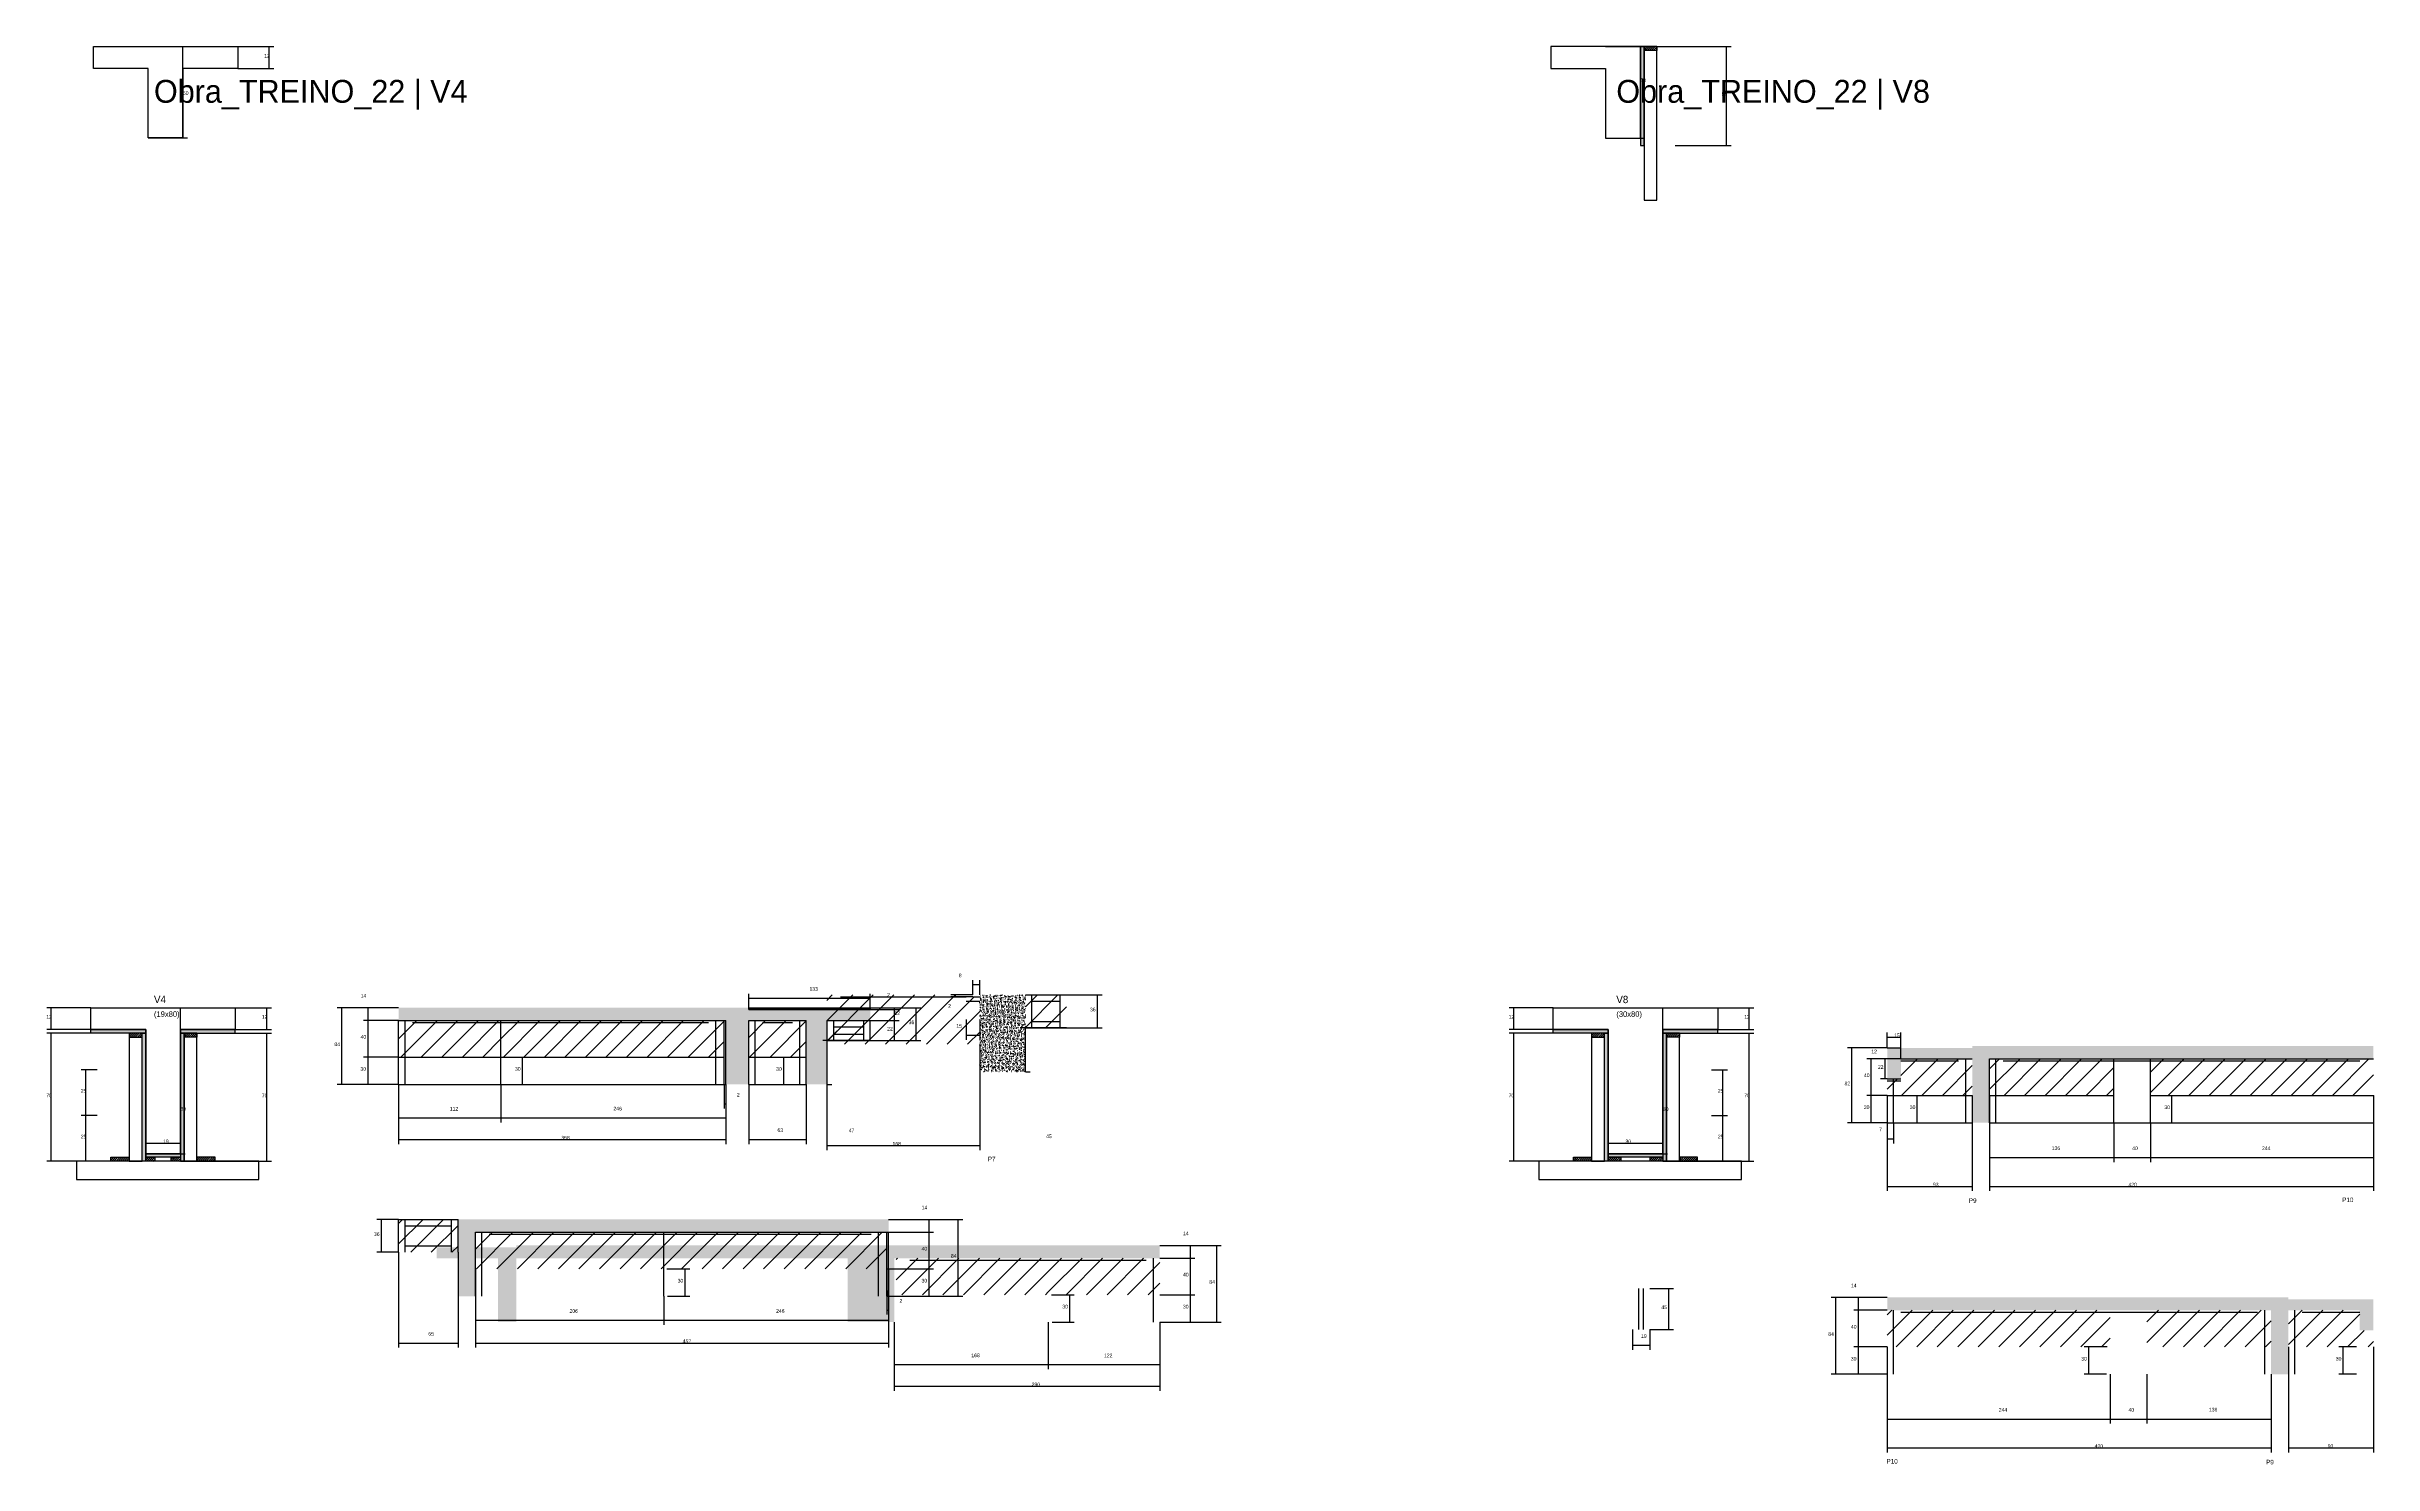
# Model space of a CAD drawing. Header units: metres. Extents: x -65046 to 21926, y -45195 to 1016.
# Drawn here: x 15882 to 18428, y -33500 to -31948 of the extents above; entities that cross this region are included whole.
import ezdxf

# ---------------------------------------------------------------- set-up
doc = ezdxf.new("R2010")
doc.units = ezdxf.units.M
for name, color, linetype in [('CONCRETO', 251, 'Continuous'), ('COTA', 241, 'Continuous'), ('Hachura', 253, 'Continuous'), ('LABEL_ID', 3, 'Continuous'), ('Madeira', 126, 'Continuous'), ('NOMENCLATURA', 7, 'Continuous'), ('Painéis', 200, 'Continuous'), ('SARR_2.2x7', 40, 'Continuous'), ('Texto Seção', 7, 'Continuous')]:
    doc.layers.add(name, color=color, linetype=linetype)

msp = doc.modelspace()

# ---------------------------------------------------------------- hatches: boundary and pattern name
at = {"layer": 'COTA'}
h = msp.add_hatch(dxfattribs=at)
h.set_pattern_fill('AR-CONC', scale=0.03)
h.paths.add_polyline_path([(16953.6, -33022), (16953.6, -32986), (16903.6, -32986), (16903.6, -32988), (16903.6, -33070), (16953.6, -33070)])
h = msp.add_hatch(dxfattribs=at)
h.set_pattern_fill('AR-CONC', scale=0.03)
h.paths.add_polyline_path([(16650.7, -33014), (16713.7, -33014), (16713.7, -33084), (16736.7, -33084), (16736.7, -33036), (16736.7, -33014), (16783.7, -33014), (16783.7, -33002), (16650.7, -33002), (16650.7, -33000), (16267.7, -33000), (16267.7, -33014), (16625.7, -33014), (16625.7, -33084), (16650.7, -33084)])
h = msp.add_hatch(dxfattribs=at)
h.set_pattern_fill('AR-CONC', scale=0.03)
h.paths.add_polyline_path([(18008.4, -33055.9), (18428.4, -33055.9), (18428.4, -33041.9), (17989.4, -33041.9), (17989.4, -33043.9), (17896.4, -33043.9), (17896.4, -33077.9), (17911.4, -33077.9), (17911.4, -33055.9), (17989.4, -33055.9), (17989.4, -33125.9), (18008.4, -33125.9)])
h = msp.add_hatch(dxfattribs=at)
h.set_pattern_fill('AR-CONC', scale=0.03)
h.paths.add_polyline_path([(16351.7, -33245.6), (16803.7, -33245.6), (16803.7, -33231.6), (16332.7, -33231.6), (16332.7, -33267.6), (16332.7, -33315.6), (16351.7, -33315.6)])
h = msp.add_hatch(dxfattribs=at)
h.set_pattern_fill('AR-CONC', scale=0.03)
h.paths.add_polyline_path([(16810, -33344), (16810, -33274), (17100.5, -33274), (17100.5, -33260), (16396.4, -33260), (16396.4, -33262), (16309.3, -33262), (16309.3, -33274), (16376.3, -33274), (16376.3, -33344), (16396.4, -33344), (16396.4, -33274), (16758.9, -33274), (16758.9, -33314), (16758.9, -33344)])
h = msp.add_hatch(dxfattribs=at)
h.set_pattern_fill('AR-CONC', scale=0.03)
h.paths.add_polyline_path([(18335.4, -33331), (18413.4, -33331), (18413.4, -33353), (18428.4, -33353), (18428.4, -33319), (18335.4, -33319), (18335.4, -33317), (17896.4, -33317), (17896.4, -33331), (18316.4, -33331), (18316.4, -33401), (18335.4, -33401)])
at = {"layer": 'Hachura'}
h = msp.add_hatch(color=8, dxfattribs=at)
h.dxf.hatch_style = 1
h.paths.add_polyline_path([(17630.3, -31948.6), (17626.3, -31948.6), (17626.3, -31948.6), (17626.3, -32056.6), (17626.3, -32056.6), (17630.3, -32056.6), (17630.3, -32056.6), (17630.3, -31948.6)])
h = msp.add_hatch(dxfattribs=at)
h.set_pattern_fill('ANSI31', scale=0.5)
h.paths.add_polyline_path([(17644.3, -31948.6), (17644.3, -31953), (17644.3, -31953), (17630.3, -31953), (17630.3, -31953), (17630.3, -31948.6), (17630.3, -31948.6), (17644.3, -31948.6)])
h = msp.add_hatch(dxfattribs=at)
h.set_pattern_fill('ANSI31', scale=5)
h.paths.add_polyline_path([(16736.1, -33040), (16903.6, -33040), (16903.6, -32988), (16896.1, -32988), (16896.1, -32986), (16736.1, -32986)])
h = msp.add_hatch(dxfattribs=at)
h.set_pattern_fill('ANSI31', scale=5)
h.paths.add_polyline_path([(16998.6, -33022), (16998.6, -32986), (16953.6, -32986), (16953.6, -33022)])
h = msp.add_hatch(dxfattribs=at)
h.set_pattern_fill('ANSI31', scale=5)
h.paths.add_polyline_path([(16379.7, -33054), (16379.7, -33014), (16267.7, -33014), (16267.7, -33054)])
h = msp.add_hatch(dxfattribs=at)
h.set_pattern_fill('ANSI31', scale=5)
h.paths.add_polyline_path([(16267.7, -33014), (16267.7, -33054), (16379.7, -33054), (16379.7, -33014)])
h = msp.add_hatch(dxfattribs=at)
h.set_pattern_fill('ANSI31', scale=5)
h.paths.add_polyline_path([(16379.7, -33014), (16379.7, -33054), (16623.7, -33054), (16623.7, -33014)])
h = msp.add_hatch(dxfattribs=at)
h.set_pattern_fill('ANSI31', scale=5)
h.paths.add_polyline_path([(16623.7, -33054), (16623.7, -33014), (16379.7, -33014), (16379.7, -33054)])
h = msp.add_hatch(dxfattribs=at)
h.set_pattern_fill('ANSI31', scale=5)
h.paths.add_polyline_path([(16783.7, -33002), (16783.7, -33000), (16650.7, -33000), (16650.7, -33002)])
h = msp.add_hatch(dxfattribs=at)
h.set_pattern_fill('ANSI31', scale=5)
h.paths.add_polyline_path([(16713.7, -33054), (16713.7, -33014), (16650.7, -33014), (16650.7, -33054)])
h = msp.add_hatch(dxfattribs=at)
h.set_pattern_fill('ANSI31', scale=5)
h.paths.add_polyline_path([(16650.7, -33054), (16713.7, -33054), (16713.7, -33014), (16650.7, -33014)])
h = msp.add_hatch(dxfattribs=at)
h.set_pattern_fill('ANSI31', scale=5)
h.paths.add_polyline_path([(16783.7, -33036), (16783.7, -33014), (16736.7, -33014), (16736.7, -33036)])
h = msp.add_hatch(dxfattribs=at)
h.set_pattern_fill('ANSI31', scale=5)
h.paths.add_polyline_path([(16783.7, -33036), (16783.7, -33014), (16736.7, -33014), (16736.7, -33036)])
h = msp.add_hatch(color=8, dxfattribs=at)
h.dxf.hatch_style = 1
h.paths.add_polyline_path([(15931, -33028), (15931, -33024), (15931, -33024), (15991, -33024), (15991, -33024), (15991, -33028), (15991, -33028), (15931, -33028)])
h = msp.add_hatch(dxfattribs=at)
h.set_pattern_fill('ANSI31', scale=0.5)
h.paths.add_polyline_path([(15973, -33028), (15973, -33032.4), (15973, -33032.4), (15987, -33032.4), (15987, -33032.4), (15987, -33028), (15987, -33028), (15973, -33028)])
h = msp.add_hatch(color=8, dxfattribs=at)
h.dxf.hatch_style = 1
h.paths.add_polyline_path([(15987, -33028), (15991, -33028), (15991, -33028), (15991, -33168), (15991, -33168), (15987, -33168), (15987, -33168), (15987, -33028)])
h = msp.add_hatch(color=8, dxfattribs=at)
h.dxf.hatch_style = 1
h.paths.add_polyline_path([(16089, -33028), (16089, -33024), (16089, -33024), (16029, -33024), (16029, -33024), (16029, -33028), (16029, -33028), (16089, -33028)])
h = msp.add_hatch(color=8, dxfattribs=at)
h.dxf.hatch_style = 1
h.paths.add_polyline_path([(16033, -33028), (16029, -33028), (16029, -33028), (16029, -33168), (16029, -33168), (16033, -33168), (16033, -33168), (16033, -33028)])
h = msp.add_hatch(dxfattribs=at)
h.set_pattern_fill('ANSI31', scale=0.5)
h.paths.add_polyline_path([(16047, -33028), (16047, -33032.4), (16047, -33032.4), (16033, -33032.4), (16033, -33032.4), (16033, -33028), (16033, -33028), (16047, -33028)])
h = msp.add_hatch(color=8, dxfattribs=at)
h.dxf.hatch_style = 1
h.paths.add_polyline_path([(17531, -33028), (17531, -33024), (17531, -33024), (17591, -33024), (17591, -33024), (17591, -33028), (17591, -33028), (17531, -33028)])
h = msp.add_hatch(dxfattribs=at)
h.set_pattern_fill('ANSI31', scale=0.5)
h.paths.add_polyline_path([(17573, -33028), (17573, -33032.4), (17573, -33032.4), (17587, -33032.4), (17587, -33032.4), (17587, -33028), (17587, -33028), (17573, -33028)])
h = msp.add_hatch(color=8, dxfattribs=at)
h.dxf.hatch_style = 1
h.paths.add_polyline_path([(17587, -33028), (17591, -33028), (17591, -33028), (17591, -33168), (17591, -33168), (17587, -33168), (17587, -33168), (17587, -33028)])
h = msp.add_hatch(color=8, dxfattribs=at)
h.dxf.hatch_style = 1
h.paths.add_polyline_path([(17711, -33028), (17711, -33024), (17711, -33024), (17651, -33024), (17651, -33024), (17651, -33028), (17651, -33028), (17711, -33028)])
h = msp.add_hatch(color=8, dxfattribs=at)
h.dxf.hatch_style = 1
h.paths.add_polyline_path([(17655, -33028), (17651, -33028), (17651, -33028), (17651, -33168), (17651, -33168), (17655, -33168), (17655, -33168), (17655, -33028)])
h = msp.add_hatch(dxfattribs=at)
h.set_pattern_fill('ANSI31', scale=0.5)
h.paths.add_polyline_path([(17669, -33028), (17669, -33032.4), (17669, -33032.4), (17655, -33032.4), (17655, -33032.4), (17655, -33028), (17655, -33028), (17669, -33028)])
h = msp.add_hatch(dxfattribs=at)
h.set_pattern_fill('ANSI31', scale=5)
h.paths.add_polyline_path([(17989.4, -33095.9), (17989.4, -33055.9), (17911.4, -33055.9), (17911.4, -33077.9), (17896.4, -33077.9), (17896.4, -33095.9)])
h = msp.add_hatch(dxfattribs=at)
h.set_pattern_fill('ANSI31', scale=5)
h.paths.add_polyline_path([(18144.4, -33095.9), (18144.4, -33055.9), (18008.4, -33055.9), (18008.4, -33095.9)])
h = msp.add_hatch(dxfattribs=at)
h.set_pattern_fill('ANSI31', scale=5)
h.paths.add_polyline_path([(18428.4, -33095.9), (18428.4, -33055.9), (18184.4, -33055.9), (18184.4, -33095.9)])
h = msp.add_hatch(dxfattribs=at)
h.set_pattern_fill('ANSI31', scale=0.5)
h.paths.add_polyline_path([(15953, -33168), (15953, -33163.6), (15953, -33163.6), (15973, -33163.6), (15973, -33163.6), (15973, -33168), (15973, -33168), (15953, -33168)])
h = msp.add_hatch(color=8, dxfattribs=at)
h.dxf.hatch_style = 1
h.paths.add_polyline_path([(15991, -33163.6), (15991, -33160), (15991, -33160), (16029, -33160), (16029, -33160), (16029, -33163.6), (16029, -33163.6), (15991, -33163.6)])
h = msp.add_hatch(dxfattribs=at)
h.set_pattern_fill('ANSI31', scale=0.5)
h.paths.add_polyline_path([(15991, -33168), (15991, -33163.6), (15991, -33163.6), (16001, -33163.6), (16001, -33163.6), (16001, -33168), (16001, -33168), (15991, -33168)])
h = msp.add_hatch(dxfattribs=at)
h.set_pattern_fill('ANSI31', scale=0.5)
h.paths.add_polyline_path([(16019, -33168), (16019, -33163.6), (16019, -33163.6), (16029, -33163.6), (16029, -33163.6), (16029, -33168), (16029, -33168), (16019, -33168)])
h = msp.add_hatch(dxfattribs=at)
h.set_pattern_fill('ANSI31', scale=0.5)
h.paths.add_polyline_path([(16067, -33168), (16067, -33163.6), (16067, -33163.6), (16047, -33163.6), (16047, -33163.6), (16047, -33168), (16047, -33168), (16067, -33168)])
h = msp.add_hatch(dxfattribs=at)
h.set_pattern_fill('ANSI31', scale=0.5)
h.paths.add_polyline_path([(17553, -33168), (17553, -33163.6), (17553, -33163.6), (17573, -33163.6), (17573, -33163.6), (17573, -33168), (17573, -33168), (17553, -33168)])
h = msp.add_hatch(color=8, dxfattribs=at)
h.dxf.hatch_style = 1
h.paths.add_polyline_path([(17591, -33163.6), (17591, -33160), (17591, -33160), (17651, -33160), (17651, -33160), (17651, -33163.6), (17651, -33163.6), (17591, -33163.6)])
h = msp.add_hatch(dxfattribs=at)
h.set_pattern_fill('ANSI31', scale=0.5)
h.paths.add_polyline_path([(17591, -33168), (17591, -33163.6), (17591, -33163.6), (17605, -33163.6), (17605, -33163.6), (17605, -33168), (17605, -33168), (17591, -33168)])
h = msp.add_hatch(dxfattribs=at)
h.set_pattern_fill('ANSI31', scale=0.5)
h.paths.add_polyline_path([(17637, -33168), (17637, -33163.6), (17637, -33163.6), (17651, -33163.6), (17651, -33163.6), (17651, -33168), (17651, -33168), (17637, -33168)])
h = msp.add_hatch(dxfattribs=at)
h.set_pattern_fill('ANSI31', scale=0.5)
h.paths.add_polyline_path([(17689, -33168), (17689, -33163.6), (17689, -33163.6), (17669, -33163.6), (17669, -33163.6), (17669, -33168), (17669, -33168), (17689, -33168)])
h = msp.add_hatch(dxfattribs=at)
h.set_pattern_fill('ANSI31', scale=5)
h.paths.add_polyline_path([(16332.7, -33231.6), (16267.7, -33231.6), (16267.7, -33267.6), (16332.7, -33267.6)])
h = msp.add_hatch(dxfattribs=at)
h.set_pattern_fill('ANSI31', scale=5)
h.paths.add_polyline_path([(16557.7, -33285.6), (16557.7, -33245.6), (16351.7, -33245.6), (16351.7, -33285.6)])
h = msp.add_hatch(dxfattribs=at)
h.set_pattern_fill('ANSI31', scale=5)
h.paths.add_polyline_path([(16801.7, -33285.6), (16801.7, -33245.6), (16557.7, -33245.6), (16557.7, -33285.6)])
h = msp.add_hatch(dxfattribs=at)
h.set_pattern_fill('ANSI31', scale=5)
h.paths.add_polyline_path([(16978.5, -33314), (16978.5, -33274), (16812, -33274), (16812, -33314)])
h = msp.add_hatch(dxfattribs=at)
h.set_pattern_fill('ANSI31', scale=5)
h.paths.add_polyline_path([(16978.5, -33314), (17100.5, -33314), (17100.5, -33274), (16978.5, -33274)])
h = msp.add_hatch(dxfattribs=at)
h.set_pattern_fill('ANSI31', scale=5)
h.paths.add_polyline_path([(17896.4, -33331), (17896.4, -33371), (18140.4, -33371), (18140.4, -33331)])
h = msp.add_hatch(dxfattribs=at)
h.set_pattern_fill('ANSI31', scale=5)
h.paths.add_polyline_path([(18180.4, -33331), (18180.4, -33371), (18316.4, -33371), (18316.4, -33331)])
h = msp.add_hatch(dxfattribs=at)
h.set_pattern_fill('ANSI31', scale=5)
h.paths.add_polyline_path([(18428.4, -33371), (18428.4, -33353), (18413.4, -33353), (18413.4, -33331), (18335.4, -33331), (18335.4, -33371)])

# ---------------------------------------------------------------- linework, layer by layer
at = {"layer": 'CONCRETO'}
for points in [[(16031.7, -31972.5), (16031.7, -31982.5), (16031.7, -32048.5), (15993.7, -32048.5), (15993.7, -31972.5), (15933.7, -31972.5), (15933.7, -31948.5), (16031.7, -31948.5), (16091.7, -31948.5), (16091.7, -31972.5)], [(17626.3, -31968.6), (17626.3, -31948.6), (17528.3, -31948.6), (17528.3, -31972.6), (17588.3, -31972.6), (17588.3, -32048.6), (17626.3, -32048.6), (17626.3, -31968.6)], [(16029, -33024), (16029, -33034), (16029, -33160), (15991, -33160), (15991, -33024), (15931, -33024), (15931, -33000), (16029, -33000), (16089, -33000), (16089, -33024)], [(17651, -33024), (17651, -33034), (17651, -33160), (17591, -33160), (17591, -33024), (17531, -33024), (17531, -33000), (17651, -33000), (17711, -33000), (17711, -33024)]]:
    msp.add_lwpolyline(points, close=True, dxfattribs=at)
at = {"layer": 'COTA'}
for p, q in [((15993.7, -31948.5), (16036.7, -31948.5)), ((16031.7, -32048.5), (16031.7, -31948.5)), ((16091.7, -31948.5), (16131.2, -31948.5)), ((16126.2, -31972.5), (16126.2, -31948.5)), ((17588.3, -31948.6), (17631.3, -31948.6)), ((17626.3, -32048.6), (17626.3, -31948.6)), ((17644.3, -31948.6), (17725.7, -31948.6)), ((17720.7, -32056.6), (17720.7, -31948.6)), ((16091.7, -31972.5), (16131.2, -31972.5)), ((15993.7, -32048.5), (16036.7, -32048.5)), ((17588.3, -32048.6), (17631.3, -32048.6)), ((17664.3, -32056.6), (17725.7, -32056.6)), ((16896.1, -32986), (16896.1, -32969.7)), ((16903.6, -32986), (16903.6, -32969.7)), ((16650.7, -33000), (16650.7, -32984.7)), ((16650.7, -32989.7), (16783.7, -32989.7)), ((16783.7, -33000), (16783.7, -32984.7)), ((16896.1, -32986), (16871.9, -32986)), ((16896.1, -32988), (16871.9, -32988)), ((16876.9, -32988), (16876.9, -32986)), ((16896.1, -32974.7), (16903.6, -32974.7)), ((16998.6, -32986), (17037.3, -32986)), ((17032.3, -33022), (17032.3, -32986)), ((15931, -33000), (15882.7, -33000)), ((15887.7, -33024), (15887.7, -33000)), ((15991, -33000), (16034, -33000)), ((16029, -33160), (16029, -33000)), ((16089, -33000), (16128.5, -33000)), ((16123.5, -33024), (16123.5, -33000)), ((16267.7, -33000), (16200.5, -33000)), ((16205.5, -33084), (16205.5, -33000)), ((16267.7, -33000), (16229.2, -33000)), ((16267.7, -33014), (16229.2, -33014)), ((16267.7, -33014), (16229.2, -33014)), ((16234.2, -33014), (16234.2, -33000)), ((16234.2, -33054), (16234.2, -33014)), ((16783.7, -33000), (16815.2, -33000)), ((16783.7, -33000), (16839, -33000)), ((16783.7, -33002), (16815.2, -33002)), ((16783.7, -33002), (16815.2, -33002)), ((16783.7, -33014), (16815.2, -33014)), ((16783.7, -33014), (16815.2, -33014)), ((16810.2, -33002), (16810.2, -33000)), ((16810.2, -33014), (16810.2, -33002)), ((16810.2, -33036), (16810.2, -33014)), ((16834, -33036), (16834, -33000)), ((16888.6, -33012.9), (16888.6, -33035)), ((16903.6, -33012.9), (16903.6, -33035)), ((17531, -33000), (17482.7, -33000)), ((17487.7, -33024), (17487.7, -33000)), ((17591, -33000), (17656, -33000)), ((17651, -33160), (17651, -33000)), ((17711, -33000), (17750.5, -33000)), ((17745.5, -33024), (17745.5, -33000)), ((15931, -33024), (15882.7, -33024)), ((15931, -33028), (15882.7, -33028)), ((15887.7, -33168), (15887.7, -33028)), ((16047, -33028), (16128.5, -33028)), ((16089, -33024), (16128.5, -33024)), ((16123.5, -33168), (16123.5, -33028)), ((16783.7, -33036), (16731.7, -33036)), ((16736.1, -33040), (16736.1, -33155.8)), ((16736.7, -33084), (16736.7, -33036)), ((16783.7, -33036), (16815.2, -33036)), ((16783.7, -33036), (16839, -33036)), ((16888.6, -33030), (16903.6, -33030)), ((16903.6, -33040), (16903.6, -33155.8)), ((16998.6, -33022), (16948.6, -33022)), ((16953.6, -33070), (16953.6, -33022)), ((16998.6, -33022), (17037.3, -33022)), ((17531, -33024), (17482.7, -33024)), ((17531, -33028), (17482.7, -33028)), ((17487.7, -33168), (17487.7, -33028)), ((17669, -33028), (17750.5, -33028)), ((17711, -33024), (17750.5, -33024)), ((17745.5, -33168), (17745.5, -33028)), ((17896.4, -33043.9), (17852.8, -33043.9)), ((17857.8, -33125.9), (17857.8, -33043.9)), ((17896.4, -33043.9), (17896.4, -33027.2)), ((17896.4, -33032.2), (17911.4, -33032.2)), ((17896.4, -33043.9), (17896.4, -33038.9)), ((17896.4, -33043.9), (17911.4, -33043.9)), ((17911.4, -33055.9), (17911.4, -33027.2)), ((17911.4, -33055.9), (17911.4, -33038.9)), ((15938, -33068), (15920.5, -33068)), ((15925.5, -33118), (15925.5, -33068)), ((16267.7, -33054), (16229.2, -33054)), ((16267.7, -33054), (16229.2, -33054)), ((16234.2, -33084), (16234.2, -33054)), ((16383.2, -33054), (16408.2, -33054)), ((16403.2, -33084), (16403.2, -33054)), ((16682.2, -33054), (16694, -33054)), ((16689, -33084), (16689, -33054)), ((16953.6, -33070), (16958.6, -33070)), ((17704, -33068.1), (17721.6, -33068.1)), ((17716.6, -33118), (17716.6, -33068.1)), ((17911.4, -33055.9), (17874, -33055.9)), ((17879, -33095.9), (17879, -33055.9)), ((17911.4, -33055.9), (17889.2, -33055.9)), ((17894.2, -33077.9), (17894.2, -33055.9)), ((16267.7, -33084), (16200.5, -33084)), ((16267.7, -33084), (16229.2, -33084)), ((16267.7, -33084), (16267.7, -33125.5)), ((16267.7, -33084), (16267.7, -33149.2)), ((16379.7, -33084), (16379.7, -33125.5)), ((16379.7, -33084), (16379.7, -33125.5)), ((16384, -33084), (16408.2, -33084)), ((16623.7, -33084), (16623.7, -33110.2)), ((16625.7, -33084), (16625.7, -33125.5)), ((16625.7, -33084), (16625.7, -33149.2)), ((16625.7, -33084), (16625.7, -33110.2)), ((16650.7, -33084), (16650.7, -33149.2)), ((16682.2, -33084), (16694, -33084)), ((16713.7, -33084), (16713.7, -33149.2)), ((16736.7, -33084), (16741.7, -33084)), ((17896.3, -33095.9), (17874, -33095.9)), ((17896.3, -33095.9), (17874, -33095.9)), ((17879, -33125.9), (17879, -33095.9)), ((17896.4, -33077.9), (17889.2, -33077.9)), ((17896.4, -33095.9), (17896.4, -33200.5)), ((17914.9, -33095.9), (17934.3, -33095.9)), ((17929.3, -33125.9), (17929.3, -33095.9)), ((17989.4, -33095.9), (17989.4, -33200.5)), ((18008.4, -33095.9), (18008.4, -33200.5)), ((18008.4, -33095.9), (18008.4, -33168.9)), ((18187.9, -33095.9), (18212.8, -33095.9)), ((18207.8, -33125.9), (18207.8, -33095.9)), ((18428.4, -33095.9), (18428.4, -33200.5)), ((15938, -33118), (15920.5, -33118)), ((15938, -33118), (15920.5, -33118)), ((15925.5, -33168), (15925.5, -33118)), ((16267.7, -33120.5), (16379.7, -33120.5)), ((16379.7, -33120.5), (16625.7, -33120.5)), ((16623.7, -33105.2), (16625.7, -33105.2)), ((17704, -33118), (17721.6, -33118)), ((17704, -33118.1), (17721.6, -33118.1)), ((17716.6, -33168), (17716.6, -33118.1)), ((15991, -33160), (15991, -33143.2)), ((16029, -33160), (16029, -33143.2)), ((16267.7, -33144.2), (16625.7, -33144.2)), ((16650.7, -33144.2), (16713.7, -33144.2)), ((17591, -33160), (17591, -33143.2)), ((17651, -33160), (17651, -33143.2)), ((17896.4, -33125.9), (17852.8, -33125.9)), ((17896.4, -33125.9), (17874, -33125.9)), ((17896.4, -33125.9), (17896.4, -33148.4)), ((17896.4, -33143.4), (17903.4, -33143.4)), ((17903.4, -33125.9), (17903.4, -33148.4)), ((17914.9, -33125.9), (17934.3, -33125.9)), ((18144.4, -33125.9), (18144.4, -33168.9)), ((18144.4, -33125.9), (18144.4, -33168.9)), ((18184.4, -33125.9), (18184.4, -33168.9)), ((18184.4, -33125.9), (18184.4, -33168.9)), ((18188.6, -33125.9), (18212.8, -33125.9)), ((18428.4, -33125.9), (18428.4, -33168.9)), ((15953, -33168), (15882.7, -33168)), ((15938, -33168), (15920.5, -33168)), ((15991, -33148.2), (16029, -33148.2)), ((15991, -33160), (16034, -33160)), ((16067, -33168), (16128.5, -33168)), ((16736.1, -33150.8), (16903.6, -33150.8)), ((17553, -33168), (17482.7, -33168)), ((17591, -33148.2), (17651, -33148.2)), ((17591, -33160), (17656, -33160)), ((17689, -33168), (17750.5, -33168)), ((17704, -33168), (17721.6, -33168)), ((18008.4, -33163.9), (18144.4, -33163.9)), ((18144.4, -33163.9), (18184.4, -33163.9)), ((18184.4, -33163.9), (18428.4, -33163.9)), ((17896.4, -33195.5), (17989.4, -33195.5)), ((18008.4, -33195.5), (18428.4, -33195.5)), ((16267.7, -33231.6), (16244, -33231.6)), ((16249, -33267.6), (16249, -33231.6)), ((16803.7, -33231.6), (16853, -33231.6)), ((16803.7, -33231.6), (16885, -33231.6)), ((16803.7, -33245.6), (16853, -33245.6)), ((16803.7, -33245.6), (16853, -33245.6)), ((16848, -33245.6), (16848, -33231.6)), ((16848, -33285.6), (16848, -33245.6)), ((16880, -33315.6), (16880, -33231.6)), ((16267.7, -33267.6), (16244, -33267.6)), ((16267.7, -33267.6), (16267.7, -33371.9)), ((16332.7, -33267.6), (16332.7, -33371.9)), ((17100.5, -33260), (17139, -33260)), ((17100.5, -33260), (17167.8, -33260)), ((17100.5, -33274), (17139, -33274)), ((17100.5, -33274), (17139, -33274)), ((17134, -33274), (17134, -33260)), ((17134, -33314), (17134, -33274)), ((17162.8, -33344), (17162.8, -33260)), ((16351.7, -33285.6), (16351.7, -33346.9)), ((16351.7, -33285.6), (16351.7, -33371.9)), ((16561.2, -33285.6), (16586.2, -33285.6)), ((16581.2, -33315.6), (16581.2, -33285.6)), ((16801.7, -33285.6), (16853, -33285.6)), ((16803.7, -33285.6), (16803.7, -33346.9)), ((16803.7, -33285.6), (16803.7, -33371.9)), ((16803.7, -33285.6), (16853, -33285.6)), ((16848, -33315.6), (16848, -33285.6)), ((16557.7, -33315.6), (16557.7, -33346.9)), ((16557.7, -33315.6), (16557.7, -33346.9)), ((16562, -33315.6), (16586.2, -33315.6)), ((16801.7, -33309.5), (16801.7, -33335.7)), ((16801.7, -33315.6), (16885, -33315.6)), ((16803.7, -33309.5), (16803.7, -33335.7)), ((16803.7, -33315.6), (16853, -33315.6)), ((16982, -33314), (17007, -33314)), ((17002, -33344), (17002, -33314)), ((17100.5, -33314), (17139, -33314)), ((17100.5, -33314), (17139, -33314)), ((17134, -33344), (17134, -33314)), ((17636.6, -33307.2), (17662.4, -33307.2)), ((17657.4, -33352.2), (17657.4, -33307.2)), ((17896.4, -33317), (17835, -33317)), ((17840, -33401), (17840, -33317)), ((17896.4, -33317), (17859.8, -33317)), ((17864.8, -33331), (17864.8, -33317)), ((16351.7, -33341.9), (16557.7, -33341.9)), ((16557.7, -33341.9), (16803.7, -33341.9)), ((16801.7, -33330.7), (16803.7, -33330.7)), ((16810, -33344), (16810, -33395.4)), ((16810, -33344), (16810, -33419.1)), ((16978.5, -33344), (16978.5, -33395.4)), ((16978.5, -33344), (16978.5, -33395.4)), ((16982.7, -33344), (17007, -33344)), ((17100.5, -33344), (17100.5, -33395.4)), ((17100.5, -33344), (17100.5, -33419.1)), ((17100.5, -33344), (17167.8, -33344)), ((17100.5, -33344), (17139, -33344)), ((17896.4, -33331), (17859.8, -33331)), ((17896.4, -33331), (17859.8, -33331)), ((17864.8, -33371), (17864.8, -33331)), ((16267.7, -33366.9), (16332.7, -33366.9)), ((16351.7, -33366.9), (16803.7, -33366.9)), ((17617.6, -33352.2), (17617.6, -33374.3)), ((17617.6, -33369.3), (17636.6, -33369.3)), ((17636.6, -33352.2), (17662.4, -33352.2)), ((17636.6, -33352.2), (17636.6, -33374.3)), ((17896.4, -33371), (17859.8, -33371)), ((17896.4, -33371), (17859.8, -33371)), ((17864.8, -33401), (17864.8, -33371)), ((17896.4, -33371), (17896.4, -33486.6)), ((18136.9, -33371), (18111.9, -33371)), ((18116.9, -33401), (18116.9, -33371)), ((18335.4, -33371), (18335.4, -33486.6)), ((18409.9, -33371), (18390.4, -33371)), ((18395.4, -33401), (18395.4, -33371)), ((18428.4, -33371), (18428.4, -33486.6)), ((16810, -33390.4), (16978.5, -33390.4)), ((16978.5, -33390.4), (17100.5, -33390.4)), ((17896.4, -33401), (17835, -33401)), ((17896.4, -33401), (17859.8, -33401)), ((17896.4, -33401), (17896.4, -33455)), ((18136.2, -33401), (18111.9, -33401)), ((18140.4, -33401), (18140.4, -33455)), ((18140.4, -33401), (18140.4, -33455)), ((18180.4, -33401), (18180.4, -33455)), ((18180.4, -33401), (18180.4, -33455)), ((18316.4, -33401), (18316.4, -33486.6)), ((18316.4, -33401), (18316.4, -33455)), ((18409.9, -33401), (18390.4, -33401)), ((16810, -33414.1), (17100.5, -33414.1)), ((17896.4, -33450), (18140.4, -33450)), ((18140.4, -33450), (18180.4, -33450)), ((18180.4, -33450), (18316.4, -33450)), ((17896.4, -33481.6), (18316.4, -33481.6)), ((18335.4, -33481.6), (18428.4, -33481.6))]:
    msp.add_line(p, q, dxfattribs=at)
at = {"layer": 'Madeira'}
for points in [[(17644.3, -31948.6), (17644.3, -31953), (17630.3, -31953), (17630.3, -31948.6)], [(17644.3, -31948.6), (17630.3, -31948.6), (17630.3, -32116.6), (17644.3, -32116.6)], [(15973, -33028), (15973, -33032.4), (15987, -33032.4), (15987, -33028)], [(15973, -33168), (15987, -33168), (15987, -33028), (15973, -33028)], [(16047, -33028), (16047, -33032.4), (16033, -33032.4), (16033, -33028)], [(16047, -33028), (16033, -33028), (16033, -33168), (16047, -33168)], [(17573, -33028), (17573, -33032.4), (17587, -33032.4), (17587, -33028)], [(17573, -33168), (17587, -33168), (17587, -33028), (17573, -33028)], [(17669, -33028), (17669, -33032.4), (17655, -33032.4), (17655, -33028)], [(17669, -33028), (17655, -33028), (17655, -33168), (17669, -33168)], [(15915.2, -33188), (16114.8, -33188), (16114.8, -33168), (15915.2, -33168)], [(15953, -33168), (15953, -33163.6), (15973, -33163.6), (15973, -33168)], [(15991, -33168), (15991, -33163.6), (16001, -33163.6), (16001, -33168)], [(16019, -33168), (16019, -33163.6), (16029, -33163.6), (16029, -33168)], [(16067, -33168), (16067, -33163.6), (16047, -33163.6), (16047, -33168)], [(17515.2, -33188), (17736.8, -33188), (17736.8, -33168), (17515.2, -33168)], [(17553, -33168), (17553, -33163.6), (17573, -33163.6), (17573, -33168)], [(17591, -33168), (17591, -33163.6), (17605, -33163.6), (17605, -33168)], [(17637, -33168), (17637, -33163.6), (17651, -33163.6), (17651, -33168)], [(17689, -33168), (17689, -33163.6), (17669, -33163.6), (17669, -33168)]]:
    msp.add_lwpolyline(points, close=True, dxfattribs=at)
at = {"layer": 'Painéis'}
for p, q in [((16896.1, -32988), (16903.6, -32988)), ((16953.6, -32986), (16998.6, -32986)), ((16267.7, -33014), (16625.7, -33014)), ((16267.7, -33084), (16267.7, -33014)), ((16379.7, -33084), (16379.7, -33014)), ((16623.7, -33084), (16623.7, -33014)), ((16625.7, -33084), (16625.7, -33014)), ((16650.7, -33000), (16783.7, -33000)), ((16650.7, -33002), (16783.7, -33002)), ((16650.7, -33014), (16713.7, -33014)), ((16650.7, -33084), (16650.7, -33014)), ((16713.7, -33084), (16713.7, -33014)), ((16736.7, -33014), (16783.7, -33014)), ((16736.7, -33036), (16736.7, -33014)), ((16783.7, -33036), (16783.7, -33014)), ((15931, -33024), (15991, -33024)), ((16029, -33024), (16089, -33024)), ((16736.7, -33036), (16783.7, -33036)), ((16953.6, -33022), (16998.6, -33022)), ((17531, -33024), (17591, -33024)), ((17651, -33024), (17711, -33024)), ((16267.7, -33054), (16623.7, -33054)), ((16650.7, -33054), (16713.7, -33054)), ((17911.4, -33055.9), (17989.4, -33055.9)), ((18008.4, -33055.9), (18428.4, -33055.9)), ((18008.4, -33125.9), (18008.4, -33055.9)), ((18008.4, -33095.9), (18008.4, -33055.9)), ((18144.4, -33125.9), (18144.4, -33055.9)), ((18184.4, -33125.9), (18184.4, -33055.9)), ((16267.7, -33084), (16625.7, -33084)), ((16650.7, -33084), (16713.7, -33084)), ((17896.4, -33077.9), (17911.4, -33077.9)), ((17896.4, -33095.9), (17989.4, -33095.9)), ((18008.4, -33095.9), (18144.4, -33095.9)), ((18184.4, -33095.9), (18428.4, -33095.9)), ((17896.4, -33125.9), (17989.4, -33125.9)), ((18008.4, -33125.9), (18428.4, -33125.9)), ((15991, -33160), (16029, -33160)), ((16267.7, -33231.6), (16332.7, -33231.6)), ((16267.7, -33267.6), (16267.7, -33231.6)), ((16332.7, -33267.6), (16332.7, -33231.6)), ((16351.7, -33245.6), (16803.7, -33245.6)), ((16351.7, -33315.6), (16351.7, -33245.6)), ((16557.7, -33315.6), (16557.7, -33245.6)), ((16801.7, -33315.6), (16801.7, -33245.6)), ((16803.7, -33315.6), (16803.7, -33245.6))]:
    msp.add_line(p, q, dxfattribs=at)
for points in [[(17630.3, -31948.6), (17626.3, -31948.6), (17626.3, -32056.6), (17630.3, -32056.6)], [(16650.7, -33000), (16783.7, -33000), (16783.7, -33002), (16650.7, -33002)], [(15931, -33028), (15931, -33024), (15991, -33024), (15991, -33028)], [(15987, -33028), (15991, -33028), (15991, -33168), (15987, -33168)], [(16089, -33028), (16089, -33024), (16029, -33024), (16029, -33028)], [(16033, -33028), (16029, -33028), (16029, -33168), (16033, -33168)], [(17531, -33028), (17531, -33024), (17591, -33024), (17591, -33028)], [(17587, -33028), (17591, -33028), (17591, -33168), (17587, -33168)], [(17711, -33028), (17711, -33024), (17651, -33024), (17651, -33028)], [(17655, -33028), (17651, -33028), (17651, -33168), (17655, -33168)], [(15991, -33163.6), (15991, -33160), (16029, -33160), (16029, -33163.6)], [(17591, -33163.6), (17591, -33160), (17651, -33160), (17651, -33163.6)]]:
    msp.add_lwpolyline(points, close=True, dxfattribs=at)
at = {"layer": 'SARR_2.2x7'}
for p, q in [((16751.1, -32988.2), (16888.6, -32988.2)), ((16888.6, -32993), (16903.6, -32993)), ((16960.6, -33022), (16960.6, -32986)), ((16960.6, -32993), (16991.6, -32993)), ((16991.6, -33022), (16991.6, -32986)), ((16274.7, -33054), (16274.7, -33014)), ((16282.7, -33016.2), (16379.7, -33016.2)), ((16379.7, -33016.2), (16606.7, -33016.2)), ((16614.7, -33054), (16614.7, -33014)), ((16657.7, -33054), (16657.7, -33014)), ((16665.7, -33016.2), (16698.7, -33016.2)), ((16706.7, -33054), (16706.7, -33014)), ((16743.7, -33036), (16743.7, -33014)), ((16776.7, -33036), (16776.7, -33014)), ((16960.6, -33015), (16991.6, -33015)), ((16743.7, -33021), (16776.7, -33021)), ((16743.7, -33029), (16776.7, -33029)), ((16274.7, -33084), (16274.7, -33054)), ((16614.7, -33084), (16614.7, -33054)), ((16657.7, -33084), (16657.7, -33054)), ((16706.7, -33084), (16706.7, -33054)), ((17911.4, -33058.1), (17974.4, -33058.1)), ((17982.4, -33095.9), (17982.4, -33055.9)), ((18015.4, -33095.9), (18015.4, -33055.9)), ((18023.4, -33058.1), (18144.4, -33058.1)), ((18144.4, -33058.1), (18184.4, -33058.1)), ((18184.4, -33058.1), (18413.4, -33058.1)), ((17896.4, -33080.1), (17911.4, -33080.1)), ((17903.4, -33095.9), (17903.4, -33077.9)), ((17903.4, -33125.9), (17903.4, -33095.9)), ((17982.4, -33125.9), (17982.4, -33095.9)), ((18015.4, -33125.9), (18015.4, -33095.9)), ((16274.7, -33267.6), (16274.7, -33231.6)), ((16274.7, -33238.6), (16325.7, -33238.6)), ((16325.7, -33267.6), (16325.7, -33231.6)), ((16358.7, -33285.6), (16358.7, -33245.6)), ((16366.7, -33247.8), (16557.7, -33247.8)), ((16557.7, -33247.8), (16784.7, -33247.8)), ((16792.7, -33285.6), (16792.7, -33245.6)), ((16274.7, -33260.6), (16325.7, -33260.6)), ((17093.5, -33314), (17093.5, -33274)), ((16358.7, -33315.6), (16358.7, -33285.6)), ((16792.7, -33315.6), (16792.7, -33285.6)), ((16827, -33276.2), (16978.5, -33276.2)), ((16978.5, -33276.2), (17085.5, -33276.2)), ((17093.5, -33344), (17093.5, -33314)), ((17624.6, -33352.2), (17624.6, -33307.2)), ((17629.6, -33352.2), (17629.6, -33307.2)), ((17903.4, -33371), (17903.4, -33331)), ((17911.4, -33333.2), (18140.4, -33333.2)), ((18140.4, -33333.2), (18180.4, -33333.2)), ((18180.4, -33333.2), (18301.4, -33333.2)), ((18309.4, -33371), (18309.4, -33331)), ((18342.4, -33371), (18342.4, -33331)), ((18350.4, -33333.2), (18413.4, -33333.2)), ((17903.4, -33401), (17903.4, -33371)), ((18309.4, -33401), (18309.4, -33371)), ((18342.4, -33401), (18342.4, -33371))]:
    msp.add_line(p, q, dxfattribs=at)

# ---------------------------------------------------------------- texts
at = {"layer": 'COTA'}
for s, p in [('12', (16120.7, -31960.5)), ('50', (16031.7, -32001.4)), ('50', (17626.3, -31987.4)), ('54', (17715.2, -32002.6)), ('8', (16880.6, -32966.6)), ('14', (16226.2, -32988.9)), ('133', (16717.2, -32981.5)), ('2', (16802.2, -32987.9)), ('12', (15882.2, -33012)), ('12', (16118, -33012)), ('12', (16810.2, -33008)), ('36', (16825.7, -33018)), ('2', (16868.9, -33000.1)), ('15', (16877.9, -33021.9)), ('36', (17024.1, -33004)), ('12', (17482.2, -33012)), ('12', (17740, -33012)), ('84', (16197.4, -33042)), ('40', (16226.1, -33034)), ('22', (16802.2, -33025)), ('12', (17879, -33049.9)), ('15', (17903.9, -33032.2)), ('30', (16226, -33069)), ('30', (16395, -33069)), ('30', (16680.8, -33069)), ('22', (17886.2, -33066.9)), ('70', (15882.2, -33098)), ('25', (15920, -33093)), ('70', (16118, -33098)), ('2', (16637.8, -33097.2)), ('70', (17482.2, -33098)), ('25', (17711.1, -33093)), ('70', (17740, -33098)), ('82', (17849.7, -33084.9)), ('40', (17870.9, -33075.9)), ('80', (16029, -33112.8)), ('112', (16323.7, -33112.5)), ('246', (16502.7, -33112.4)), ('80', (17651, -33112.9)), ('30', (17870.8, -33110.9)), ('30', (17921.1, -33110.9)), ('30', (18199.6, -33110.9)), ('25', (15920, -33143)), ('19', (16010, -33148.2)), ('358', (16445.7, -33144.2)), ('63', (16682.2, -33136)), ('47', (16760.2, -33136.2)), ('168', (16808.1, -33150.8)), ('45', (16976.1, -33142.7)), ('30', (17610, -33148.2)), ('25', (17711.1, -33143)), ('7', (17887.5, -33135.3)), ('136', (18076.4, -33155.7)), ('40', (18164.4, -33155.8)), ('244', (18306.4, -33155.8)), ('93', (17946.4, -33195.5)), ('420', (18160.4, -33195.5)), ('14', (16840, -33220.6)), ('36', (16240.7, -33249.6)), ('14', (17126, -33248.9)), ('40', (16839.9, -33265.6)), ('84', (16871.9, -33273.6)), ('30', (16573, -33300.6)), ('30', (16839.8, -33300.6)), ('40', (17125.9, -33294)), ('84', (17154.7, -33302)), ('2', (16815.8, -33322.7)), ('30', (16993.8, -33329)), ('30', (17125.8, -33329)), ('45', (17649.3, -33329.7)), ('14', (17856.7, -33306)), ('206', (16454.7, -33333.8)), ('246', (16680.7, -33333.8)), ('40', (17856.7, -33351)), ('65', (16300.2, -33358.8)), ('452', (16578.5, -33366.9)), ('19', (17627.1, -33361.2)), ('84', (17831.9, -33359)), ('168', (16894.3, -33382.3)), ('122', (17039.5, -33382.4)), ('30', (17856.6, -33386)), ('30', (18108.7, -33386)), ('30', (18387.2, -33386)), ('290', (16960.3, -33414.1)), ('244', (18018.4, -33441.9)), ('40', (18160.4, -33441.9)), ('136', (18248.4, -33441.7)), ('420', (18123.4, -33481.6)), ('93', (18378.4, -33481.6))]:
    msp.add_text(s, height=4, dxfattribs=at).set_placement(p)
at = {"layer": 'LABEL_ID'}
for s, p in [('Obra_TREINO_22 | V4', (16000, -32010)), ('Obra_TREINO_22 | V8', (17600, -32010))]:
    msp.add_text(s, height=25, dxfattribs=at).set_placement(p)
at = {"layer": 'NOMENCLATURA'}
for s, p in [('P7', (16912.3, -33168)), ('P9', (17985.7, -33213.5)), ('P10', (18394.2, -33212.7)), ('P10', (17895.6, -33498.7)), ('P9', (18310.9, -33499.6))]:
    msp.add_text(s, height=5, dxfattribs=at).set_placement(p)
at = {"layer": 'Texto Seção'}
for s, height, p in [('V4', 8, (16000, -32995)), ('V8', 8, (17600, -32995)), ('(19x80)', 6, (16000, -33010)), ('(30x80)', 6, (17600, -33010))]:
    msp.add_text(s, height=height, dxfattribs=at).set_placement(p)

doc.saveas('drawing.dxf')
